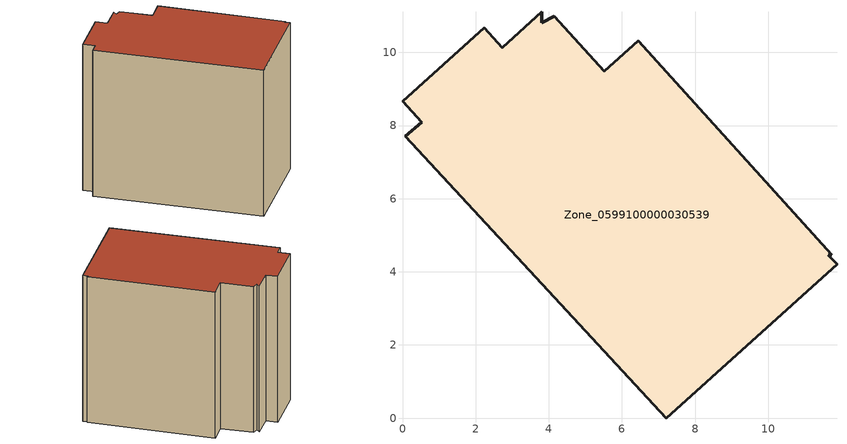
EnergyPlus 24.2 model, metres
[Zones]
Zone_0599100000030539
 floor ground (C_G): 0.08,7.7 0.52,8.09 0,8.66 2.23,10.67 2.73,10.13 3.81,11.11 3.8,10.81 4.14,10.99 5.52,9.48 6.45,10.32 11.74,4.47 11.64,4.46 11.88,4.21 7.21,0 z0
 wall outside (C_F): 0.52,8.09 0.08,7.7 7.21,0 11.88,4.21 11.64,4.46 11.74,4.47 6.45,10.32 5.52,9.48 4.14,10.99 3.8,10.81 3.81,11.11 2.73,10.13 2.23,10.67 0,8.66 0.52,8.09 z0:9.82
 roof outside (C_R): 3.81,11.11 2.73,10.13 2.23,10.67 0,8.66 0.52,8.09 0.08,7.7 7.21,0 11.88,4.21 11.64,4.46 11.74,4.47 6.45,10.32 5.52,9.48 4.14,10.99 3.8,10.81 z9.82
[BUILDING]
Pand.0599100000030539: North Axis=0; Terrain=City; Loads Convergence Tolerance Value=0.04; Temperature Convergence Tolerance Value=0.4; Solar Distribution=FullExterior; Maximum Number of Warmup Days=25; Minimum Number of Warmup Days=1
[Site:Location]
Rotterdam.The.Hague.AP_ZH_NLD Design_Conditions: Latitude=51.96; Longitude=4.45; Time Zone=1; Elevation=-4.5
[SITE:GROUNDTEMPERATURE:BUILDINGSURFACE]
18, 18, 18, 18, 18, 18, 18, 18, 18, 18, 18, 18
[MATERIAL] Thermal Absorptance=0.9; Solar Absorptance=0.7; Visible Absorptance=0.7
Name | Roughness | Thickness | Conductivity | Density | Specific Heat
G.TC.1946 | MediumSmooth | 0.15 | 1 | 540 | 1210
F.TC.1946 | Rough | 0.3 | 0.857143 | 1920 | 840
R.TC.1946 | MediumRough | 0.2 | 0.909091 | 1500 | 1000
[CONSTRUCTION]
C_G: G.TC.1946
C_F: F.TC.1946
C_R: R.TC.1946
[ZONE]
Zone_0599100000030539: Type=1; Multiplier=1; Ceiling Height=Autocalculate; Volume=Autocalculate; Floor Area=autocalculate; Part of Total Floor Area=Yes
[ZONEINFILTRATION:DESIGNFLOWRATE]
Infil_Zone_0599100000030539: Zone or ZoneList or Space or SpaceList=Zone_0599100000030539; Schedule=AlwaysOn; Design Flow Rate Calculation Method=Flow/Area; Flow Rate per Floor Area=0.003; Constant Term Coefficient=1; Temperature Term Coefficient=0; Velocity Term Coefficient=0; Velocity Squared Term Coefficient=0
[HVACTEMPLATE:ZONE:IDEALLOADSAIRSYSTEM]
Zone_0599100000030539: Maximum Heating Supply Air Temperature=50; Minimum Cooling Supply Air Temperature=13; Maximum Heating Supply Air Humidity Ratio=0.0156; Minimum Cooling Supply Air Humidity Ratio=0.0077; Heating Limit=NoLimit; Cooling Limit=NoLimit; Dehumidification Control Type=ConstantSensibleHeatRatio; Cooling Sensible Heat Ratio=0.7; Dehumidification Setpoint=60; Humidification Control Type=None; Humidification Setpoint=30; Outdoor Air Method=None; Outdoor Air Flow Rate per Person=0.00944; Outdoor Air Flow Rate per Zone Floor Area=0; Outdoor Air Flow Rate per Zone=0; Demand Controlled Ventilation Type=None; Outdoor Air Economizer Type=NoEconomizer; Heat Recovery Type=None; Sensible Heat Recovery Effectiveness=0.7; Latent Heat Recovery Effectiveness=0.65
[ZONECONTROL:THERMOSTAT]
ThermostatControl_Zone_0599100000030539: Zone or ZoneList=Zone_0599100000030539; Control Type Schedule=DualSetpointControlType; Control 1=Thermostat_Zone_0599100000030539; Temperature Difference Between Cutout And Setpoint=0
[THERMOSTATSETPOINT:DUALSETPOINT]
Thermostat_Zone_0599100000030539: Heating Setpoint Temperature Schedule=HeatingSetpoint_Zone_0599100000030539; Cooling Setpoint Temperature Schedule=CoolingSetpoint_Zone_0599100000030539
[SCHEDULE:COMPACT]
HeatingSetpoint_Zone_0599100000030539: Through: 12/31, For: AllDays, Until: 24:00, 21
CoolingSetpoint_Zone_0599100000030539: Through: 12/31, For: AllDays, Until: 24:00, 24
DualSetpointControlType: Through: 12/31, For: AllDays, Until: 24:00, 4
AlwaysOn: Through: 12/31, For: AllDays, Until: 24:00, 1
